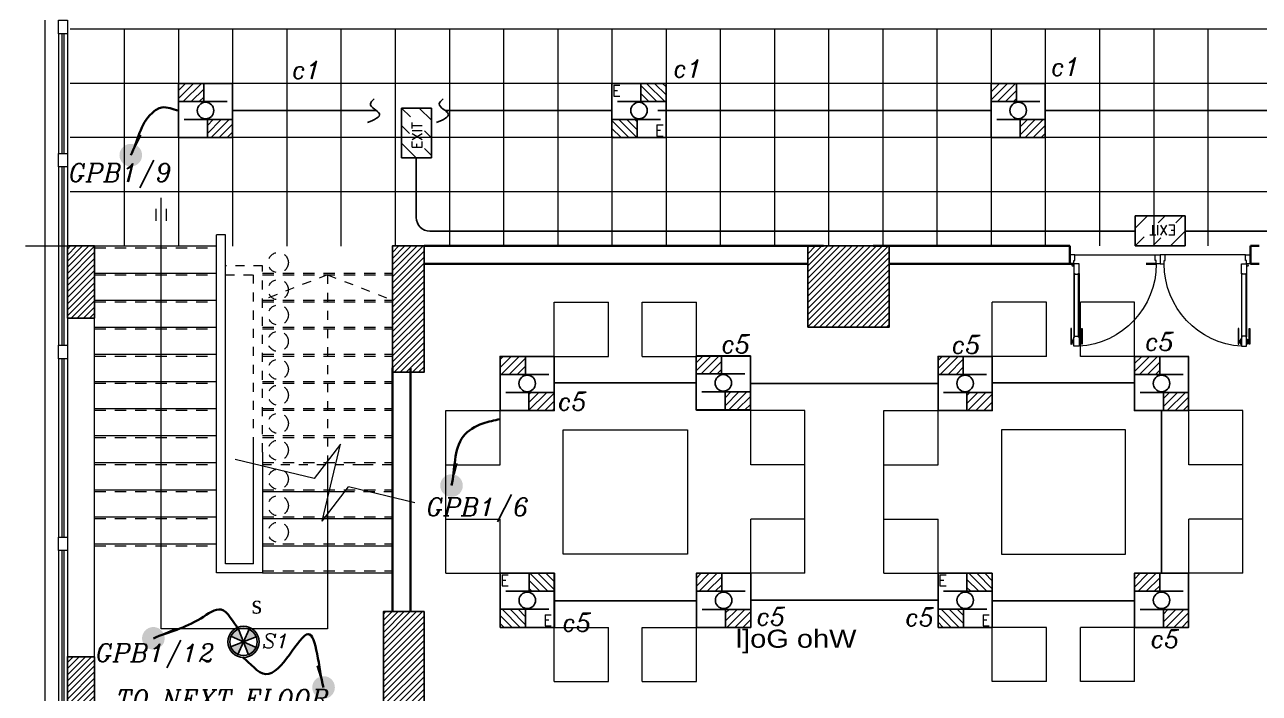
# Model space of a CAD drawing. Extents: x 990 to 1091, y 469 to 823.
# Drawn here: x 998.57 to 1012.24, y 799.41 to 806.81 of the extents above; entities that cross this region are included whole.
import ezdxf

# ---------------------------------------------------------------- set-up
doc = ezdxf.new("R2010")
doc.units = 0
doc.header["$MEASUREMENT"] = 0
for name, pattern in [('CENTERX2', [4, 2.5, -0.5, 0.5, -0.5]), ('HIDDEN', [0.375, 0.25, -0.125]), ('HIDDEN2', [0.1875, 0.125, -0.0625])]:
    doc.linetypes.add(name, pattern=pattern)
doc.layers.get('0').update_dxf_attribs({"color": 252, "linetype": 'CONTINUOUS', "lineweight": 30})
for name, color, linetype, lineweight in [('axis', 252, 'CENTERX2', 5), ('Column', 252, 'CONTINUOUS', 25), ('DOOR', 252, 'CONTINUOUS', 9), ('elev', 252, 'CONTINUOUS', 9), ('Elevation', 252, 'CONTINUOUS', 18), ('hatch', 252, 'CONTINUOUS', 9), ('PLAN-ELEV', 252, 'CONTINUOUS', 5), ('PLAN-HAND', 252, 'CONTINUOUS', 5), ('PLAN-STAIR', 252, 'CONTINUOUS', 9), ('PLAN-STAIR-HIDDEN', 252, 'HIDDEN2', 5), ('SEC-HT', 252, 'CONTINUOUS', 5), ('stairs', 252, 'CONTINUOUS', 9), ('text', 252, 'CONTINUOUS', 15), ('Wall', 252, 'CONTINUOUS', 30), ('WINDOW', 252, 'CONTINUOUS', 5)]:
    doc.layers.add(name, color=color, linetype=linetype, lineweight=lineweight)
for name, color, linetype in [('E-LIGHTING', 2, 'CONTINUOUS'), ('E-WIRING', 3, 'CONTINUOUS'), ('TEXT-ELC', 3, 'CONTINUOUS')]:
    doc.layers.add(name, color=color, linetype=linetype)
doc.styles.add('08-M-BLDG-1_100', font='romans.shx', dxfattribs={"width": 0.75, "height": 300})
doc.styles.add('Eng.', font='romantic.ttf')
doc.styles.add('OSSS', font='romans.shx')
doc.styles.add('ROMANS', font='italic8.shx')
doc.styles.add('SOSA2', font='SOSA.shx', dxfattribs={"width": 0.8})
doc.dimstyles.get("Standard").update_dxf_attribs({"dimtxt": 0.12, "dimasz": 0.05, "dimexe": 0.18, "dimexo": 0.0625, "dimgap": 0.09, "dimtad": 0, "dimtih": 1, "dimtoh": 1, "dimzin": 0, "dimdsep": 46, "dimtxsty": 'Standard', "dimblk": 'DOT', "dimcen": 0.09, "dimadec": 0, "dimazin": 0, "dimtfac": 1, "dimtofl": 0, "dimtmove": 0, "dimatfit": 3, "dimldrblk": 'DOT', "dimfxl": 1, "dimtolj": 1, "dimtzin": 0, "dimarcsym": 0})
pattern_1 = [(45, (1234.85196, 480.44225), (-0.0336759605, 0.0336759605), [])]
pattern_2 = [(135, (814.19666, 706.72682), (0.078795, 0.078795), [])]

# ---------------------------------------------------------------- blocks, each defined once
blk = doc.blocks.new('d2')
at = {"layer": 'DOOR'}
for p, q in [((91.315, -77.838), (92.204, -77.838)), ((93.204, -77.838), (92.315, -77.838)), ((91.303, -78.043), (91.303, -78.743)), ((91.308, -78.743), (91.308, -78.043)), ((91.355, -78.743), (91.355, -78.043)), ((91.36, -78.043), (91.36, -78.743)), ((93.159, -78.043), (93.159, -78.743)), ((93.164, -78.743), (93.164, -78.043)), ((93.21, -78.743), (93.21, -78.043)), ((93.215, -78.043), (93.215, -78.743))]:
    blk.add_line(p, q, dxfattribs=at)
for points in [[(91.259, -77.838), (91.259, -77.938), (91.304, -77.938), (91.304, -77.9), (91.315, -77.9), (91.315, -77.838)], [(92.259, -77.838), (92.259, -77.938), (92.215, -77.938), (92.215, -77.9), (92.204, -77.9), (92.204, -77.838)], [(92.259, -77.838), (92.259, -77.938), (92.304, -77.938), (92.304, -77.9), (92.315, -77.9), (92.315, -77.838)], [(93.259, -77.838), (93.259, -77.938), (93.215, -77.938), (93.215, -77.9), (93.204, -77.9), (93.204, -77.838)], [(91.308, -78.038), (91.308, -78.049), (91.355, -78.049), (91.355, -78.038), (91.359, -78.038), (91.359, -77.938), (91.359, -77.938), (91.304, -77.938), (91.304, -78.038)], [(93.21, -78.038), (93.21, -78.049), (93.164, -78.049), (93.164, -78.038), (93.159, -78.038), (93.159, -77.938), (93.159, -77.938), (93.215, -77.938), (93.215, -78.038)], [(91.275, -78.654), (91.267, -78.654), (91.267, -78.826), (91.275, -78.826)], [(91.308, -78.749), (91.308, -78.738), (91.355, -78.738), (91.355, -78.749), (91.359, -78.749), (91.359, -78.849), (91.359, -78.849), (91.304, -78.849), (91.304, -78.749)], [(91.388, -78.654), (91.396, -78.654), (91.396, -78.826), (91.388, -78.826)], [(93.131, -78.654), (93.123, -78.654), (93.123, -78.826), (93.131, -78.826)], [(93.21, -78.749), (93.21, -78.738), (93.164, -78.738), (93.164, -78.749), (93.159, -78.749), (93.159, -78.849), (93.159, -78.849), (93.215, -78.849), (93.215, -78.749)], [(93.243, -78.654), (93.251, -78.654), (93.251, -78.826), (93.243, -78.826)], [(91.287, -78.809), (91.281, -78.809), (91.281, -78.788), (91.287, -78.788)], [(91.376, -78.809), (91.382, -78.809), (91.382, -78.788), (91.376, -78.788)], [(93.143, -78.809), (93.136, -78.809), (93.136, -78.788), (93.143, -78.788)], [(93.231, -78.809), (93.238, -78.809), (93.238, -78.788), (93.231, -78.788)]]:
    blk.add_lwpolyline(points, close=True, dxfattribs=at)
for points in [[(91.308, -78.048), (91.308, -78.048, -1), (91.308, -78.038)], [(91.355, -78.048), (91.355, -78.048, 1), (91.355, -78.038)], [(93.164, -78.048), (93.164, -78.048, -1), (93.164, -78.038)], [(93.21, -78.048), (93.21, -78.048, 1), (93.21, -78.038)], [(91.308, -78.738), (91.308, -78.738, 1), (91.308, -78.748)], [(91.355, -78.738), (91.355, -78.738, -1), (91.355, -78.748)], [(93.164, -78.738), (93.164, -78.738, 1), (93.164, -78.748)], [(93.21, -78.738), (93.21, -78.738, -1), (93.21, -78.748)], [(91.275, -78.808, 1), (91.281, -78.808), (91.281, -78.808), (91.281, -78.789), (91.281, -78.789, 1), (91.275, -78.789), (91.275, -78.789)], [(91.388, -78.808, -1), (91.382, -78.808), (91.382, -78.808), (91.382, -78.789), (91.382, -78.789, -1), (91.388, -78.789), (91.388, -78.789)], [(93.131, -78.808, 1), (93.136, -78.808), (93.136, -78.808), (93.136, -78.789), (93.136, -78.789, 1), (93.131, -78.789), (93.131, -78.789)], [(93.243, -78.808, -1), (93.238, -78.808), (93.238, -78.808), (93.238, -78.789), (93.238, -78.789, -1), (93.243, -78.789), (93.243, -78.789)]]:
    blk.add_lwpolyline(points, format="xyb", close=True, dxfattribs=at)
for points in [[(91.293, -78.781), (91.287, -78.781), (91.287, -78.816), (91.293, -78.816)], [(91.304, -78.771), (91.293, -78.771), (91.293, -78.826), (91.304, -78.826)], [(91.359, -78.771), (91.37, -78.771), (91.37, -78.826), (91.359, -78.826)], [(91.37, -78.781), (91.376, -78.781), (91.376, -78.816), (91.37, -78.816)], [(93.148, -78.781), (93.143, -78.781), (93.143, -78.816), (93.148, -78.816)], [(93.159, -78.771), (93.148, -78.771), (93.148, -78.826), (93.159, -78.826)], [(93.215, -78.771), (93.226, -78.771), (93.226, -78.826), (93.215, -78.826)], [(93.226, -78.781), (93.231, -78.781), (93.231, -78.816), (93.226, -78.816)]]:
    blk.add_lwpolyline(points, dxfattribs=at)
for centre in [(91.293, -77.949), (93.226, -77.949)]:
    blk.add_circle(centre, 0.0111, dxfattribs=at)
for centre, start, end in [((91.302, -77.938), 273.6023, 0), ((93.217, -77.938), 180, 266.3977)]:
    blk.add_arc(centre, 0.913, start, end, dxfattribs=at)
blk = doc.blocks.new('fghh')
at = {"layer": 'hatch'}
for p, q in [((1434.894, 1497.176), (1434.61, 1497.792)), ((1435.256, 1497.18), (1434.656, 1496.903)), ((1434.656, 1496.903), (1434.894, 1497.176)), ((1435.256, 1497.18), (1435.018, 1496.907)), ((1435.256, 1496.392), (1435.018, 1496.907))]:
    blk.add_line(p, q, dxfattribs=at)
blk = doc.blocks.new('A$C11ED6BD5')
at = {"layer": 'axis', "color": 0, "ltscale": 0.3}
blk.add_line((-61.363, 9.85), (-57.3, 9.85), dxfattribs=at)
blk = doc.blocks.new('SURFACE EME')
at = {"layer": 'E-LIGHTING', "linetype": 'ByBlock'}
h = blk.add_hatch(dxfattribs=at)
h.set_pattern_fill('ANSI31', color=21, scale=0.5, style=0)
h.paths.add_polyline_path([(-0.02, 0.1), (-0.3, 0.1), (-0.3, 0.3), (-0.02, 0.3)])
h = blk.add_hatch(dxfattribs=at)
h.set_pattern_fill('ANSI31', color=21, scale=0.5, style=0)
h.paths.add_polyline_path([(0.02, -0.1), (0.3, -0.1), (0.3, -0.3), (0.02, -0.3)])
at = {"layer": 'E-LIGHTING', "color": 5}
for p, q in [((0.238, 0.1), (-0.02, 0.1)), ((0.02, -0.1), (-0.238, -0.1))]:
    blk.add_line(p, q, dxfattribs=at)
at = {"layer": 'E-LIGHTING', "color": 3, "linetype": 'ByBlock'}
blk.add_lwpolyline([(0.3, 0.3), (-0.3, 0.3), (-0.3, -0.3), (0.3, -0.3)], close=True, dxfattribs=at)
at = {"layer": 'E-LIGHTING', "color": 1, "linetype": 'ByBlock'}
for points in [[(-0.02, 0.1), (-0.3, 0.1), (-0.3, 0.3), (-0.02, 0.3)], [(0.02, -0.1), (0.3, -0.1), (0.3, -0.3), (0.02, -0.3)]]:
    blk.add_lwpolyline(points, close=True, dxfattribs=at)
at = {"layer": 'E-LIGHTING', "color": 2}
blk.add_circle((0, 0), 0.0914, dxfattribs=at)
at = {"layer": 'E-LIGHTING', "color": 3, "linetype": 'Continuous', "insert": (-0.061, 2.428), "char_height": 2.5, "width": 0.14435, "attachment_point": 1, "style": 'Eng.'}
blk.add_mtext('{\\H0.08x;s} ', dxfattribs=at)
at = {"layer": 'E-LIGHTING', "color": 2, "linetype": 'Continuous', "char_height": 0.1, "width": 0.13552, "attachment_point": 1}
for insert in [(0.144, 0.26), (-0.218, -0.152)]:
    blk.add_mtext('E', dxfattribs=dict(at, insert=insert))
blk = doc.blocks.new('_Dot')
at = {"color": 0, "linetype": 'ByBlock', "lineweight": -2}
blk.add_line((-0.5, 0), (-1, 0), dxfattribs=at)
at = {"color": 0, "linetype": 'ByBlock', "const_width": 0.5}
blk.add_lwpolyline([(-0.25, 0, 1), (0.25, 0, 1)], format="xyb", close=True, dxfattribs=at)
blk = doc.blocks.new('E-F-1')
at = {"layer": 'E-LIGHTING', "linetype": 'ByBlock'}
h = blk.add_hatch(dxfattribs=at)
h.set_pattern_fill('ANSI31', color=21, scale=0.5, style=0)
h.paths.add_polyline_path([(-0.02, 0.1), (-0.3, 0.1), (-0.3, 0.3), (-0.02, 0.3)])
h = blk.add_hatch(dxfattribs=at)
h.set_pattern_fill('ANSI31', color=21, scale=0.5, style=0)
h.paths.add_polyline_path([(0.02, -0.1), (0.3, -0.1), (0.3, -0.3), (0.02, -0.3)])
at = {"layer": 'E-LIGHTING', "color": 5}
for p, q in [((0.238, 0.1), (-0.02, 0.1)), ((0.02, -0.1), (-0.238, -0.1))]:
    blk.add_line(p, q, dxfattribs=at)
at = {"layer": 'E-LIGHTING', "color": 2, "linetype": 'ByBlock'}
blk.add_lwpolyline([(0.3, 0.3), (-0.3, 0.3), (-0.3, -0.3), (0.3, -0.3)], close=True, dxfattribs=at)
at = {"layer": 'E-LIGHTING', "color": 1, "linetype": 'ByBlock'}
for points in [[(-0.02, 0.1), (-0.3, 0.1), (-0.3, 0.3), (-0.02, 0.3)], [(0.02, -0.1), (0.3, -0.1), (0.3, -0.3), (0.02, -0.3)]]:
    blk.add_lwpolyline(points, close=True, dxfattribs=at)
at = {"layer": 'E-LIGHTING', "color": 2}
blk.add_circle((0, 0), 0.0914, dxfattribs=at)
blk = doc.blocks.new('60X60 EMERGENCY')
at = {"layer": 'E-LIGHTING', "linetype": 'ByBlock'}
h = blk.add_hatch(dxfattribs=at)
h.set_pattern_fill('ANSI31', color=21, scale=0.5, style=0)
h.set_pattern_definition(pattern_2)
h.paths.add_polyline_path([(814.232, 706.905), (814.732, 706.905), (814.732, 707.262), (814.232, 707.262)])
h = blk.add_hatch(dxfattribs=at)
h.set_pattern_fill('ANSI31', color=21, scale=0.5, style=0)
h.set_pattern_definition(pattern_2)
h.paths.add_polyline_path([(814.161, 706.549), (813.662, 706.549), (813.662, 706.192), (814.161, 706.192)])
at = {"layer": 'E-LIGHTING', "color": 2, "linetype": 'ByBlock'}
for p, q in [((813.662, 706.192), (813.662, 707.262)), ((813.662, 707.262), (814.732, 707.262)), ((814.732, 707.262), (814.732, 706.192)), ((814.732, 706.192), (813.662, 706.192))]:
    blk.add_line(p, q, dxfattribs=at)
at = {"layer": 'E-LIGHTING', "color": 1, "linetype": 'ByBlock'}
for p, q in [((814.232, 707.262), (814.232, 706.905)), ((814.732, 707.262), (814.232, 707.262)), ((814.732, 706.905), (814.732, 707.262)), ((814.232, 706.905), (814.732, 706.905)), ((813.662, 706.549), (813.662, 706.192)), ((814.161, 706.549), (813.662, 706.549)), ((814.161, 706.192), (814.161, 706.549)), ((813.662, 706.192), (814.161, 706.192))]:
    blk.add_line(p, q, dxfattribs=at)
at = {"layer": 'E-LIGHTING', "color": 5}
for p, q in [((813.771, 706.905), (814.232, 706.905)), ((814.161, 706.549), (814.622, 706.549))]:
    blk.add_line(p, q, dxfattribs=at)
at = {"layer": 'E-LIGHTING', "lineweight": -2}
blk.add_circle((814.197, 706.727), 0.163, dxfattribs=at)
at = {"layer": 'E-LIGHTING', "color": 4, "style": '08-M-BLDG-1_100'}
for p in [(813.661, 707.01), (814.511, 706.222)]:
    blk.add_text('E', height=0.221, dxfattribs=at).set_placement(p)
blk = doc.blocks.new('crr')
at = {"layer": 'elev', "linetype": 'Continuous'}
for p, q in [((-15.556, -170.135), (-14.956, -170.135)), ((-15.556, -171.335), (-15.556, -170.135)), ((-14.956, -170.735), (-14.956, -170.135)), ((-14.581, -170.135), (-13.981, -170.135)), ((-14.581, -170.735), (-14.581, -170.135)), ((-13.981, -171.335), (-13.981, -170.135)), ((-16.156, -170.735), (-14.956, -170.735)), ((-16.156, -171.935), (-16.156, -170.735)), ((-14.581, -170.735), (-13.981, -170.735)), ((-13.381, -170.735), (-13.981, -170.735)), ((-13.381, -171.935), (-13.381, -170.735)), ((-16.756, -171.335), (-15.556, -171.335)), ((-16.756, -173.137), (-16.756, -171.335)), ((-12.781, -171.335), (-13.981, -171.335)), ((-12.781, -173.137), (-12.781, -171.335)), ((-16.756, -171.935), (-16.156, -171.935)), ((-12.781, -171.935), (-13.381, -171.935)), ((-16.756, -172.537), (-16.156, -172.537)), ((-16.156, -173.137), (-16.156, -172.537)), ((-12.781, -172.537), (-13.381, -172.537)), ((-13.381, -173.137), (-13.381, -172.537)), ((-16.756, -173.137), (-15.556, -173.137)), ((-16.156, -173.737), (-16.156, -173.137)), ((-15.556, -174.337), (-15.556, -173.137)), ((-12.781, -173.137), (-13.981, -173.137)), ((-13.981, -174.337), (-13.981, -173.137)), ((-13.381, -173.737), (-13.381, -173.137)), ((-16.156, -173.737), (-14.956, -173.737)), ((-14.956, -174.337), (-14.956, -173.737)), ((-14.581, -173.737), (-13.981, -173.737)), ((-14.581, -174.337), (-14.581, -173.737)), ((-13.381, -173.737), (-13.981, -173.737)), ((-15.556, -174.337), (-14.956, -174.337)), ((-14.581, -174.337), (-13.981, -174.337))]:
    blk.add_line(p, q, dxfattribs=at)
for points in [[(-15.456, -172.924), (-15.456, -171.549)], [(-15.456, -171.549), (-14.081, -171.549), (-14.081, -172.924), (-15.456, -172.924)], [(-14.081, -171.549), (-14.081, -172.624)]]:
    blk.add_lwpolyline(points, dxfattribs=at)
blk = doc.blocks.new('Exe')
at = {"layer": 'E-LIGHTING', "color": 1}
for p, q in [((-250, 152), (-102, 300)), ((-6, 218), (75, 300)), ((161, 209), (250, 298)), ((-225, 0), (-156, 68)), ((-48, 0), (20, 68)), ((129, 0), (250, 121))]:
    blk.add_line(p, q, dxfattribs=at)
at = {"layer": 'E-LIGHTING', "color": 4}
for p, q in [((250, 300), (-250, 300)), ((-250, 300), (-250, 0)), ((250, 300), (250, 0)), ((-250, 0), (250, 0))]:
    blk.add_line(p, q, dxfattribs=at)
at = {"layer": 'E-LIGHTING', "color": 2, "linetype": 'Continuous', "style": 'OSSS'}
blk.add_text('EXIT', height=100, rotation=359.982, dxfattribs=at).set_placement((-160, 93))
blk = doc.blocks.new('2x26w ip 44')
at = {"layer": 'E-LIGHTING', "linetype": 'Continuous'}
h = blk.add_hatch(color=256, dxfattribs=at)
h.set_gradient(color1=(31, 224, 224), one_color=1, tint=1, name='INVCYLINDER')
h.paths.add_polyline_path([(-0.09, 0.201, 0.199542), (-0.206, 0.078), (0, 0)])
h.paths.add_polyline_path([(0, 0), (0.201, 0.09, 0.199542), (0.078, 0.206)])
h.paths.add_polyline_path([(0, 0), (0.09, -0.201, 0.199542), (0.206, -0.078)])
h.paths.add_polyline_path([(-0.201, -0.09, 0.199542), (-0.078, -0.206), (0, 0)])
at = {"layer": 'E-LIGHTING', "color": 2}
for p, q in [((0.09, -0.201), (-0.09, 0.201)), ((0.078, 0.206), (-0.078, -0.206)), ((0.206, -0.078), (-0.206, 0.078)), ((0.201, 0.09), (-0.201, -0.09))]:
    blk.add_line(p, q, dxfattribs=at)
at = {"layer": 'E-LIGHTING', "color": 1}
blk.add_circle((0, 0), 0.249, dxfattribs=at)
at = {"layer": 'E-LIGHTING', "color": 7}
blk.add_circle((0, 0), 0.22, dxfattribs=at)

msp = doc.modelspace()

# ---------------------------------------------------------------- hatches: boundary and pattern name
at = {"layer": 'hatch'}
h = msp.add_hatch(dxfattribs=at)
h.set_pattern_fill('ANSI31', color=256, scale=0.015, style=0)
h.set_pattern_definition(pattern_1)
h.paths.add_polyline_path([(999.045, 803.564), (999.345, 803.564), (999.345, 804.364), (999.045, 804.364)])
h = msp.add_hatch(dxfattribs=at)
h.set_pattern_fill('ANSI31', color=256, scale=0.015, style=0)
h.set_pattern_definition(pattern_1)
h.paths.add_polyline_path([(1002.645, 802.964), (1002.995, 802.964), (1002.995, 804.364), (1002.645, 804.364)])
h = msp.add_hatch(dxfattribs=at)
h.set_pattern_fill('ANSI31', color=256, scale=0.015, style=0)
h.set_pattern_definition([(45, (1234.67696, 481.24225), (-0.0336759605, 0.0336759605), [])])
h.paths.add_polyline_path([(1007.245, 803.464), (1008.145, 803.464), (1008.145, 804.364), (1007.245, 804.364)])
h = msp.add_hatch(dxfattribs=at)
h.set_pattern_fill('ANSI31', color=256, scale=0.015, style=0)
h.set_pattern_definition(pattern_1)
h.paths.add_polyline_path([(1002.545, 799.014), (1002.995, 799.014), (1002.995, 800.314), (1002.545, 800.314)])
h = msp.add_hatch(dxfattribs=at)
h.set_pattern_fill('ANSI31', color=256, scale=0.015, style=0)
h.set_pattern_definition(pattern_1)
h.paths.add_polyline_path([(999.045, 799.014), (999.345, 799.014), (999.345, 799.814), (999.045, 799.814)])

# ---------------------------------------------------------------- linework, layer by layer
at = {"layer": 'Column'}
for points in [[(999.045, 803.564), (999.345, 803.564), (999.345, 804.364), (999.045, 804.364)], [(1002.645, 802.964), (1002.995, 802.964), (1002.995, 804.364), (1002.645, 804.364)], [(1007.245, 803.464), (1008.145, 803.464), (1008.145, 804.364), (1007.245, 804.364)], [(1002.545, 799.014), (1002.995, 799.014), (1002.995, 800.314), (1002.545, 800.314)], [(999.045, 799.014), (999.345, 799.014), (999.345, 799.814), (999.045, 799.814)]]:
    msp.add_lwpolyline(points, close=True, dxfattribs=at)
at = {"layer": 'E-WIRING', "linetype": 'Continuous'}
for p, q in [((1000.875, 805.864), (1002.465, 805.864)), ((1003.228, 805.864), (1005.075, 805.864)), ((1005.582, 805.864), (1009.275, 805.864)), ((1009.875, 805.864), (1013.475, 805.864)), ((1003.059, 804.528), (1010.871, 804.528)), ((1011.424, 804.528), (1028.325, 804.529)), ((1004.437, 802.846), (1006.009, 802.846)), ((1008.687, 802.841), (1006.612, 802.841)), ((1010.862, 802.846), (1009.287, 802.846)), ((1011.162, 800.739), (1011.162, 802.541)), ((1004.437, 800.433), (1006.012, 800.433)), ((1008.687, 800.439), (1006.612, 800.439)), ((1010.862, 800.433), (1009.287, 800.433))]:
    msp.add_line(p, q, dxfattribs=at)
at = {"layer": 'E-WIRING', "color": 3}
msp.add_line((1002.909, 805.338), (1002.909, 804.678), dxfattribs=at)
msp.add_arc((1003.059, 804.678), 0.15, 180, 270.0009, dxfattribs=at)
for points in [[(1002.444, 805.993), (1002.4, 805.936), (1002.5, 805.828), (1002.37, 805.731)], [(1003.207, 805.993), (1003.162, 805.936), (1003.263, 805.828), (1003.133, 805.731)]]:
    msp.add_spline(points, degree=3, dxfattribs=at)
at = {"layer": 'elev', "linetype": 'Continuous'}
for p, q in [((1029.675, 806.764), (999.075, 806.763)), ((999.675, 806.763), (999.675, 804.363)), ((1000.275, 806.763), (1000.275, 804.363)), ((1000.875, 806.763), (1000.875, 804.363)), ((1001.475, 806.763), (1001.475, 804.363)), ((1002.075, 806.763), (1002.075, 804.363)), ((1002.675, 806.763), (1002.675, 804.363)), ((1003.275, 806.763), (1003.275, 804.363)), ((1003.875, 806.763), (1003.875, 804.363)), ((1004.475, 806.763), (1004.475, 804.363)), ((1004.475, 806.763), (1004.475, 804.363)), ((1005.075, 806.763), (1005.075, 804.363)), ((1005.675, 806.763), (1005.675, 804.363)), ((1006.275, 806.763), (1006.275, 804.363)), ((1006.875, 806.763), (1006.875, 804.363)), ((1007.475, 806.764), (1007.475, 804.364)), ((1008.075, 806.764), (1008.075, 804.364)), ((1008.675, 806.764), (1008.675, 804.364)), ((1009.275, 806.764), (1009.275, 804.364)), ((1009.875, 806.764), (1009.875, 804.364)), ((1010.475, 806.764), (1010.475, 804.364)), ((1011.075, 806.764), (1011.075, 804.364)), ((1011.675, 806.764), (1011.675, 804.364)), ((1029.675, 806.164), (999.075, 806.163)), ((1029.675, 805.564), (999.075, 805.563)), ((1029.675, 804.964), (999.075, 804.963)), ((999.345, 799.414), (999.345, 803.564))]:
    msp.add_line(p, q, dxfattribs=at)
for points in [[(998.945, 806.714), (998.945, 806.864), (999.045, 806.864), (999.045, 806.714)], [(998.945, 805.239), (998.945, 805.389), (999.045, 805.389), (999.045, 805.239)], [(998.945, 803.114), (998.945, 803.264), (999.045, 803.264), (999.045, 803.114)], [(998.945, 800.989), (998.945, 801.139), (999.045, 801.139), (999.045, 800.989)]]:
    msp.add_lwpolyline(points, close=True, dxfattribs=at)
at = {"layer": 'Elevation'}
msp.add_line((998.795, 806.864), (998.795, 794.514), dxfattribs=at)
at = {"layer": 'PLAN-ELEV'}
for p, q in [((1000.082, 800.124), (1000.082, 804.897)), ((1000.026, 804.773), (1000.026, 804.643)), ((1000.139, 804.773), (1000.139, 804.643)), ((1001.926, 801.964), (1001.926, 800.124)), ((1001.926, 800.124), (1000.082, 800.124))]:
    msp.add_line(p, q, dxfattribs=at)
at = {"layer": 'PLAN-HAND'}
for p, q in [((1000.695, 800.744), (1000.695, 804.485)), ((1000.795, 804.485), (1000.695, 804.485)), ((1000.795, 800.844), (1000.795, 804.485)), ((1001.107, 800.844), (1001.107, 802.147)), ((1001.207, 802.08), (1001.207, 800.744)), ((1001.107, 800.844), (1000.795, 800.844)), ((1001.207, 800.744), (1000.695, 800.744))]:
    msp.add_line(p, q, dxfattribs=at)
at = {"layer": 'PLAN-HAND', "linetype": 'HIDDEN', "ltscale": 0.01}
for p, q in [((1001.207, 804.144), (1000.795, 804.144)), ((1001.207, 802.08), (1001.207, 804.144)), ((1000.795, 804.044), (1001.107, 804.044)), ((1001.107, 802.147), (1001.107, 804.044))]:
    msp.add_line(p, q, dxfattribs=at)
at = {"layer": 'PLAN-STAIR'}
for p, q in [((999.345, 804.364), (1000.695, 804.364)), ((999.345, 804.064), (1000.695, 804.064)), ((999.345, 803.764), (1000.695, 803.764)), ((999.345, 803.464), (1000.695, 803.464)), ((999.345, 803.164), (1000.695, 803.164)), ((999.345, 802.864), (1000.695, 802.864)), ((999.345, 802.564), (1000.695, 802.564)), ((999.345, 802.264), (1000.695, 802.264)), ((999.345, 801.964), (1000.695, 801.964)), ((999.345, 801.664), (1000.695, 801.664)), ((1001.207, 801.644), (1002.1, 801.644)), ((999.345, 801.364), (1000.695, 801.364)), ((1001.207, 801.344), (1002.645, 801.344)), ((999.345, 801.064), (1000.695, 801.064)), ((1001.207, 801.044), (1002.645, 801.044)), ((1001.207, 800.744), (1002.645, 800.744))]:
    msp.add_line(p, q, dxfattribs=at)
at = {"layer": 'PLAN-STAIR-HIDDEN'}
for p, q in [((999.345, 804.344), (1000.695, 804.344)), ((999.345, 804.044), (1000.695, 804.044)), ((1001.207, 804.064), (1002.645, 804.064)), ((1001.207, 804.044), (1002.645, 804.044)), ((999.345, 803.744), (1000.695, 803.744)), ((1001.207, 803.764), (1002.645, 803.764)), ((1001.207, 803.744), (1002.645, 803.744)), ((999.345, 803.444), (1000.695, 803.444)), ((1001.207, 803.464), (1002.645, 803.464)), ((1001.207, 803.444), (1002.645, 803.444)), ((999.345, 803.144), (1000.695, 803.144)), ((1001.207, 803.164), (1002.645, 803.164)), ((1001.207, 803.144), (1002.645, 803.144)), ((1001.207, 802.864), (1002.645, 802.864)), ((999.345, 802.844), (1000.695, 802.844)), ((1001.207, 802.844), (1002.645, 802.844)), ((999.345, 802.544), (1000.695, 802.544)), ((1001.207, 802.564), (1002.645, 802.564)), ((1001.207, 802.544), (1002.645, 802.544)), ((999.345, 802.244), (1000.695, 802.244)), ((1001.207, 802.264), (1002.645, 802.264)), ((1001.207, 802.244), (1002.645, 802.244)), ((999.345, 801.944), (1000.695, 801.944)), ((1001.207, 801.964), (1002.645, 801.964)), ((1002.307, 801.944), (1002.645, 801.944)), ((999.345, 801.644), (1000.695, 801.644)), ((1001.207, 801.664), (1002.645, 801.664)), ((1002.1, 801.644), (1002.645, 801.644)), ((1001.207, 801.364), (1002.645, 801.364)), ((999.345, 801.344), (1000.695, 801.344)), ((999.345, 801.044), (1000.695, 801.044)), ((1001.207, 801.064), (1002.645, 801.064)), ((1001.207, 800.764), (1002.645, 800.764))]:
    msp.add_line(p, q, dxfattribs=at)
at = {"layer": 'SEC-HT', "linetype": 'HIDDEN', "ltscale": 0.01}
for q in [(1001.207, 803.764), (1002.645, 803.764), (1001.926, 801.964)]:
    msp.add_line((1001.926, 804.044), q, dxfattribs=at)
at = {"layer": 'stairs', "linetype": 'HIDDEN', "ltscale": 0.01}
for p, q in [((1001.207, 801.944), (1002.307, 801.944)), ((1002.544, 801.344), (1002.557, 801.344))]:
    msp.add_line(p, q, dxfattribs=at)
for centre in [(1001.38, 804.179), (1001.38, 803.879), (1001.38, 803.599), (1001.379, 803.307), (1001.38, 802.997), (1001.38, 802.711), (1001.38, 802.399), (1001.38, 802.101), (1001.38, 801.781), (1001.38, 801.487), (1001.38, 801.193)]:
    msp.add_circle(centre, 0.112, dxfattribs=at)
at = {"layer": 'Wall', "linetype": 'Continuous'}
for p, q in [((1002.995, 804.364), (1007.42, 804.364)), ((1007.97, 804.364), (1010.148, 804.364)), ((1010.148, 804.364), (1010.148, 804.164)), ((1012.148, 804.364), (1012.245, 804.364)), ((1012.148, 804.164), (1012.148, 804.364)), ((1002.995, 804.164), (1007.245, 804.164)), ((1008.145, 804.164), (1010.181, 804.164)), ((1010.992, 804.164), (1011.103, 804.164)), ((1012.148, 804.164), (1012.245, 804.164))]:
    msp.add_line(p, q, dxfattribs=at)
for points in [[(1002.645, 803.013), (1002.645, 800.314)], [(1002.845, 803.011), (1002.845, 800.314)]]:
    msp.add_lwpolyline(points, dxfattribs=at)
at = {"layer": 'WINDOW', "linetype": 'Continuous'}
for p, q in [((998.945, 806.714), (998.945, 805.389)), ((998.985, 806.714), (998.985, 805.389)), ((999.005, 806.714), (999.005, 805.389)), ((999.045, 806.714), (999.045, 805.389)), ((998.945, 805.239), (998.945, 803.264)), ((998.985, 805.239), (998.985, 803.264)), ((999.005, 805.239), (999.005, 803.264)), ((999.045, 805.239), (999.045, 803.264)), ((998.945, 803.114), (998.945, 801.139)), ((998.985, 803.114), (998.985, 801.139)), ((999.005, 803.114), (999.005, 801.139)), ((999.045, 803.114), (999.045, 801.139)), ((998.945, 800.989), (998.945, 799.014)), ((998.985, 800.989), (998.985, 799.014)), ((999.005, 800.989), (999.005, 799.014)), ((999.045, 800.989), (999.045, 799.014))]:
    msp.add_line(p, q, dxfattribs=at)

# ---------------------------------------------------------------- block references
at = {"linetype": 'Continuous', "xscale": -1}
msp.add_blockref('d2', (1103.407, 882.102), dxfattribs=at)
at = {"layer": 'axis'}
msp.add_blockref('A$C11ED6BD5', (1056.345, 794.514), dxfattribs=at)
at = {"layer": 'E-LIGHTING', "color": 3, "linetype": 'ByBlock'}
for p in [(1000.575, 805.863), (1009.575, 805.864), (1004.137, 802.841), (1006.309, 802.847), (1008.987, 802.841), (1011.162, 802.841), (1006.312, 800.439), (1011.162, 800.439)]:
    msp.add_blockref('E-F-1', p, dxfattribs=at)
at = {"layer": 'E-LIGHTING', "lineweight": -2, "xscale": 0.5608762731141042, "yscale": 0.5608762731141042, "zscale": 0.5608762731141042}
for p in [(548.711, 409.477), (547.474, 404.053), (552.324, 404.053)]:
    msp.add_blockref('60X60 EMERGENCY', p, dxfattribs=at)
at = {"layer": 'E-LIGHTING', "ltscale": 0.5, "xscale": 0.0011057564859653, "yscale": 0.0011057564859653, "zscale": 0.0011057564859653}
for p, rotation in [((1003.076, 805.615), 90.01800909061488), ((1011.148, 804.696), 180.0180090906149)]:
    msp.add_blockref('Exe', p, dxfattribs=dict(at, rotation=rotation))
at = {"layer": 'E-LIGHTING', "linetype": 'Continuous'}
msp.add_blockref('SURFACE EME', (1001.145, 798.064), dxfattribs=at)
at = {"layer": 'E-LIGHTING', "linetype": 'Continuous', "xscale": 0.6911999975323063, "yscale": 0.6911999975323063, "zscale": 0.6911999975323063, "rotation": 356.6178357963652}
msp.add_blockref('2x26w ip 44', (1000.995, 799.979), dxfattribs=at)
at = {"layer": 'elev', "linetype": 'Continuous'}
msp.add_blockref('crr', (1019.993, 973.876), dxfattribs=at)
at = {"layer": 'elev', "linetype": 'Continuous', "xscale": -1}
msp.add_blockref('crr', (995.307, 973.876), dxfattribs=at)
at = {"layer": 'hatch', "xscale": -1.327159507994789, "yscale": 1.327159507994789, "zscale": 1.327159507994789, "rotation": 101.2231120264299}
msp.add_blockref('fghh', (2580.13, 3056.432), dxfattribs=at)

# ---------------------------------------------------------------- texts
at = {"layer": 'text', "style": 'SOSA2', "width": 1.2}
msp.add_text('l]oG ohW', height=0.2, dxfattribs=at).set_placement((1006.446, 799.914))
at = {"layer": 'TEXT-ELC', "color": 0, "style": 'ROMANS'}
for s, p in [('c1', (1005.752, 806.229)), ('c1', (1009.935, 806.249)), ('GPB1/9', (999.06, 805.075, -162.979)), ('GPB1/6', (1003.021, 801.374, -162.979)), ('GPB1/12', (999.359, 799.758, -162.979))]:
    msp.add_text(s, height=0.2, dxfattribs=at).set_placement(p)
at = {"layer": 'TEXT-ELC', "color": 4, "style": 'ROMANS'}
msp.add_text('S1', height=0.16, dxfattribs=at).set_placement((1001.204, 799.909, -130.383))
at = {"layer": 'TEXT-ELC', "color": 0, "extrusion": (5.9614e-05, -0.021173, 0.999776), "style": 'ROMANS'}
msp.add_text('TO NEXT FLOOR', height=0.2, rotation=360, dxfattribs=at).set_placement((1001.831, 796.249, -16.913))
at = {"layer": 'TEXT-ELC', "color": 0, "char_height": 0.2, "attachment_point": 1, "style": 'ROMANS'}
for s, insert, width in [('c1', (1001.53, 806.415), 0.04491), ('c5', (1006.284, 803.378), 0.04491), ('c5', (1008.835, 803.372), 0.04491), ('c5', (1010.976, 803.405), 0.04491), ('c5', (1004.474, 802.743), 0.04491), ('c5', (1004.523, 800.295), 0.04491), ('c5', (1006.673, 800.361), 0.69725), ('c5', (1008.321, 800.354), 0.04491), ('c5', (1011.038, 800.113), 0.04491)]:
    msp.add_mtext(s, dxfattribs=dict(at, insert=insert, width=width))

# ---------------------------------------------------------------- leaders
at = {"layer": 'TEXT-ELC', "color": 0, "path_type": 1}
for points in [[(999.747, 805.369), (999.982, 805.836), (1000.092, 805.898), (1000.275, 805.863)], [(1003.299, 801.71), (1003.429, 802.254), (1003.645, 802.398), (1003.837, 802.446)], [(999.997, 800.018), (1000.522, 800.239), (1000.748, 800.337), (1000.941, 800.122)], [(1001.882, 799.474), (1001.71, 800.065), (1001.241, 799.622), (1000.985, 799.808)]]:
    msp.add_leader(points, dimstyle='Standard', override={"dimasz": 0.25, "dimfxl": 0.15}, dxfattribs=at)

doc.saveas('drawing.dxf')
